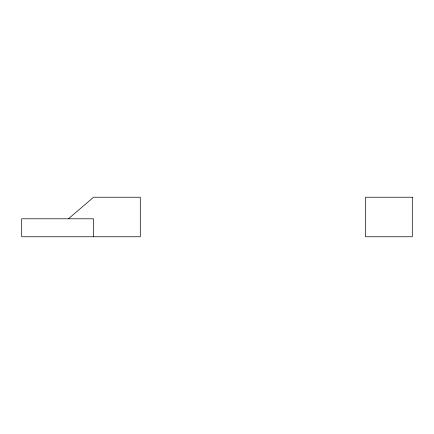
<?xml version="1.0" encoding="UTF-8"?>
<svg xmlns="http://www.w3.org/2000/svg" width="434" height="434" viewBox="0 0 434 434"><rect width="100%" height="100%" fill="white"/><g stroke="black" fill="none" stroke-linecap="round" stroke-linejoin="round"><path stroke-width="0.65" d="M68.42 218.796L93.576 197.237L140.291 197.237L140.291 236.763L21.7 236.763L21.7 218.796L93.576 218.796L93.576 236.763M412.3 197.237L365.58 197.237L365.58 236.763L412.3 236.763L412.3 197.237"/></g></svg>
